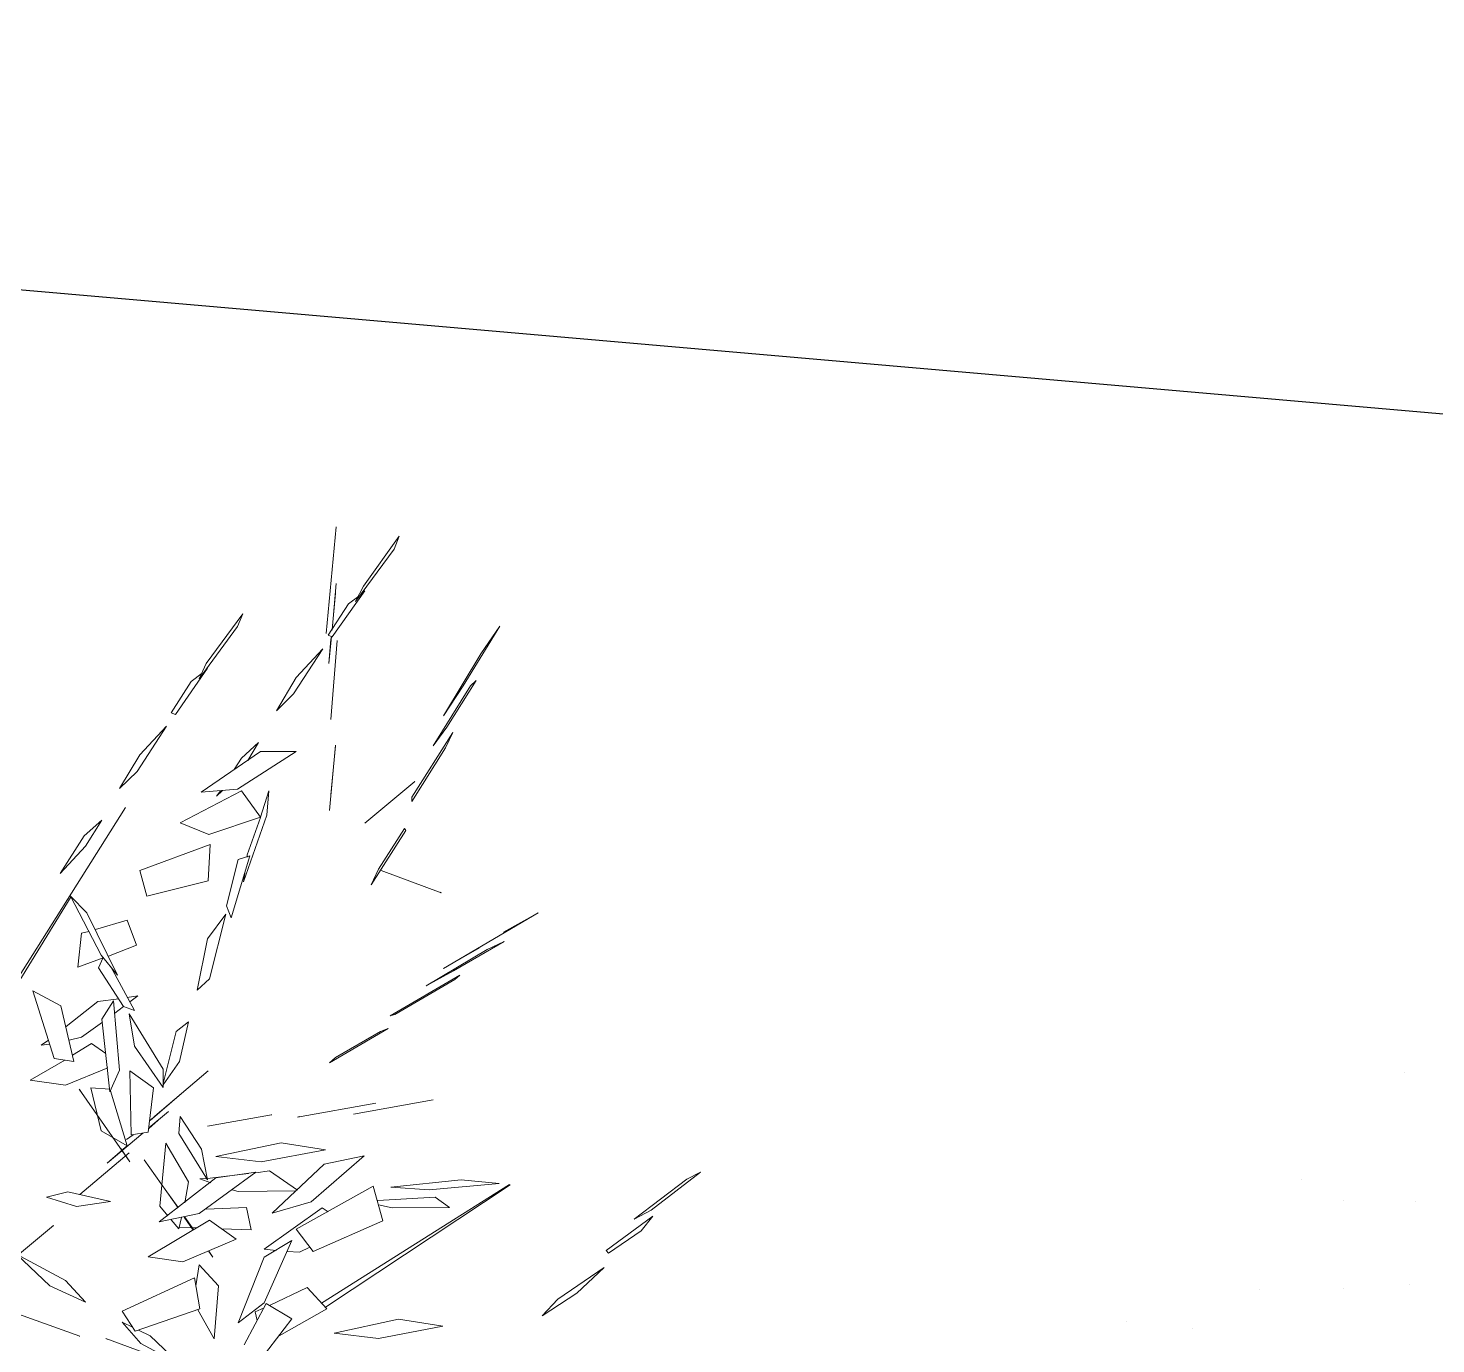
# Model space of a CAD drawing. Header units: metres. Extents: x 42 to 199, y -121 to 268.
# Drawn here: x 103.856 to 104.758, y -51.157 to -50.314 of the extents above; entities that cross this region are included whole.
import ezdxf

# ---------------------------------------------------------------- set-up
doc = ezdxf.new("R2010")
doc.units = ezdxf.units.M
doc.header["$LTSCALE"] = 0.3
doc.layers.get('0').update_dxf_attribs({"color": 8})
doc.layers.add('A-LANDSCAPE', color=8, linetype='Continuous', lineweight=5)
doc.layers.add('DA HOUSE ARCH LAYOUT', color=8, linetype='Continuous', lineweight=9)
doc.layers.add('A-TEXT ARCHITECURAL', color=8, linetype='Continuous')

# ---------------------------------------------------------------- blocks, each defined once
blk = doc.blocks.new('02PTRX29')
at = {"color": 8, "linetype": 'Continuous', "transparency": 33554572}
for p, q in [((-0.27231, 0.38509), (-0.26187, 0.37054)), ((-0.27079, 0.38129), (-0.27231, 0.38509)), ((-0.2539, 0.38774), (-0.25105, 0.35675)), ((-0.25959, 0.36611), (-0.27079, 0.38129)), ((-0.2613, 0.36826), (-0.26225, 0.36915)), ((-0.26225, 0.36915), (-0.25276, 0.35574)), ((-0.26187, 0.37054), (-0.25959, 0.36611)), ((-0.25276, 0.35776), (-0.2539, 0.3713)), ((-0.2575, 0.36535), (-0.26054, 0.36763)), ((-0.25162, 0.35624), (-0.2575, 0.36535)), ((-0.25371, 0.36851), (-0.25276, 0.35789)), ((-0.22676, 0.36244), (-0.21614, 0.34802)), ((-0.22525, 0.35877), (-0.22676, 0.36244)), ((-0.2909, 0.34157), (-0.30153, 0.3589)), ((-0.30153, 0.3589), (-0.29603, 0.3508)), ((-0.21405, 0.34359), (-0.22525, 0.35877)), ((-0.25238, 0.3317), (-0.25428, 0.35472)), ((-0.25276, 0.35574), (-0.25162, 0.35624)), ((-0.25257, 0.35586), (-0.25238, 0.3551)), ((-0.25181, 0.34802), (-0.25257, 0.35574)), ((-0.25238, 0.3551), (-0.25181, 0.34802)), ((-0.24232, 0.34397), (-0.2501, 0.35232)), ((-0.24156, 0.33916), (-0.2501, 0.35232)), ((-0.29603, 0.3508), (-0.28521, 0.33284)), ((-0.21652, 0.34663), (-0.20722, 0.33322)), ((-0.21614, 0.34612), (-0.21652, 0.34663)), ((-0.21405, 0.34359), (-0.21614, 0.34802)), ((-0.21177, 0.34283), (-0.215, 0.34524)), ((-0.29299, 0.34157), (-0.2947, 0.34309)), ((-0.2947, 0.34309), (-0.28616, 0.32955)), ((-0.28217, 0.32411), (-0.29299, 0.34157)), ((-0.28521, 0.33284), (-0.2909, 0.34157)), ((-0.23663, 0.33423), (-0.24232, 0.34397)), ((-0.20589, 0.33372), (-0.21177, 0.34283)), ((-0.24156, 0.33916), (-0.23663, 0.33423)), ((-0.25238, 0.33221), (-0.25238, 0.3317)), ((-0.20722, 0.33322), (-0.20589, 0.33372)), ((-0.27591, 0.30918), (-0.28787, 0.32791)), ((-0.28787, 0.32791), (-0.28578, 0.32348)), ((-0.28616, 0.32955), (-0.28217, 0.32411)), ((-0.20456, 0.3298), (-0.19678, 0.32145)), ((-0.19602, 0.31665), (-0.20456, 0.3298)), ((-0.25371, 0.32424), (-0.252, 0.30526)), ((-0.25371, 0.32424), (-0.25371, 0.32411)), ((-0.25371, 0.32411), (-0.25238, 0.30981)), ((-0.22638, 0.32044), (-0.23132, 0.325)), ((-0.22828, 0.31981), (-0.23132, 0.325)), ((-0.28578, 0.32348), (-0.27591, 0.30792)), ((-0.23189, 0.32247), (-0.24232, 0.32247)), ((-0.24232, 0.32247), (-0.22525, 0.31146)), ((-0.21462, 0.31057), (-0.23189, 0.32247)), ((-0.2243, 0.31715), (-0.22638, 0.32044)), ((-0.19678, 0.32145), (-0.1909, 0.31171)), ((-0.1909, 0.31171), (-0.19602, 0.31665)), ((-0.27686, 0.31374), (-0.27667, 0.31361)), ((-0.26225, 0.30159), (-0.27686, 0.31374)), ((-0.22525, 0.31146), (-0.21462, 0.31057)), ((-0.27591, 0.30792), (-0.27591, 0.30918)), ((-0.23189, 0.30336), (-0.23435, 0.31095)), ((-0.23378, 0.30387), (-0.23435, 0.31095)), ((-0.23189, 0.30336), (-0.22638, 0.31095)), ((-0.22638, 0.31095), (-0.20855, 0.30172)), ((-0.22088, 0.31108), (-0.21917, 0.30944)), ((-0.21917, 0.30944), (-0.22031, 0.31095)), ((-0.22695, 0.28451), (-0.23378, 0.30387)), ((-0.2169, 0.2983), (-0.23189, 0.30336)), ((-0.22809, 0.29236), (-0.23189, 0.30324)), ((-0.19261, 0.30615), (-0.1446, 0.22999)), ((-0.2742, 0.29944), (-0.27382, 0.30007)), ((-0.26415, 0.28363), (-0.2742, 0.29944)), ((-0.26623, 0.28818), (-0.27382, 0.30007)), ((-0.20855, 0.30172), (-0.2169, 0.2983)), ((-0.18578, 0.30248), (-0.18103, 0.29489)), ((-0.18065, 0.29792), (-0.18578, 0.30248)), ((-0.21728, 0.29539), (-0.21671, 0.28477)), ((-0.19678, 0.2878), (-0.21728, 0.29539)), ((-0.18103, 0.29489), (-0.17363, 0.28692)), ((-0.17363, 0.28692), (-0.18065, 0.29792)), ((-0.22335, 0.27401), (-0.22885, 0.2921)), ((-0.22885, 0.2921), (-0.22543, 0.29097)), ((-0.22809, 0.29236), (-0.22809, 0.29172)), ((-0.22543, 0.29097), (-0.22202, 0.27756)), ((-0.26699, 0.2878), (-0.28445, 0.28135)), ((-0.26415, 0.28363), (-0.26623, 0.28818)), ((-0.22695, 0.28451), (-0.22733, 0.28704)), ((-0.19887, 0.28034), (-0.19678, 0.2878)), ((-0.21671, 0.28477), (-0.19887, 0.28034)), ((-0.28445, 0.28135), (-0.28426, 0.28148)), ((-0.18559, 0.26313), (-0.17667, 0.28034)), ((-0.17667, 0.28034), (-0.18141, 0.27553)), ((-0.17686, 0.28021), (-0.14555, 0.22936)), ((-0.30267, 0.26984), (-0.31272, 0.27553)), ((-0.28521, 0.25934), (-0.31272, 0.27553)), ((-0.22202, 0.27756), (-0.22335, 0.27401)), ((-0.21652, 0.26794), (-0.22183, 0.27515)), ((-0.21709, 0.2563), (-0.22183, 0.27515)), ((-0.18141, 0.27553), (-0.19033, 0.25731)), ((-0.19583, 0.26604), (-0.19318, 0.27338)), ((-0.19318, 0.27338), (-0.18388, 0.2706)), ((-0.29792, 0.26478), (-0.30286, 0.26718)), ((-0.30286, 0.26718), (-0.28806, 0.25858)), ((-0.21348, 0.25301), (-0.21652, 0.26794)), ((-0.18198, 0.27009), (-0.17989, 0.26959)), ((-0.17989, 0.26959), (-0.17875, 0.25972)), ((-0.28009, 0.25428), (-0.29792, 0.26478)), ((-0.28521, 0.25934), (-0.29565, 0.26528)), ((-0.18767, 0.26288), (-0.19583, 0.26604)), ((-0.19033, 0.25731), (-0.18559, 0.26313)), ((-0.18615, 0.26237), (-0.18615, 0.2625)), ((-0.18615, 0.2625), (-0.18483, 0.25947)), ((-0.17875, 0.25972), (-0.18615, 0.26237)), ((-0.28009, 0.25428), (-0.28806, 0.25858)), ((-0.19526, 0.24707), (-0.18824, 0.25997)), ((-0.18483, 0.25947), (-0.19204, 0.24821)), ((-0.28995, 0.25731), (-0.28844, 0.25605)), ((-0.26965, 0.24555), (-0.28995, 0.25731)), ((-0.28844, 0.25605), (-0.27098, 0.24593)), ((-0.21348, 0.25301), (-0.21709, 0.2563)), ((-0.19393, 0.2496), (-0.19621, 0.25137)), ((-0.19621, 0.25137), (-0.19318, 0.25086)), ((-0.18919, 0.24985), (-0.1909, 0.22974)), ((-0.18464, 0.24972), (-0.19071, 0.25048)), ((-0.18578, 0.24454), (-0.18919, 0.24985)), ((-0.17382, 0.24846), (-0.16566, 0.25276)), ((-0.16566, 0.25276), (-0.17192, 0.23315)), ((-0.27098, 0.24593), (-0.26965, 0.24555)), ((-0.20361, 0.22999), (-0.19374, 0.24606)), ((-0.19204, 0.24821), (-0.19526, 0.24707)), ((-0.19374, 0.24606), (-0.19526, 0.23669)), ((-0.19204, 0.24821), (-0.18957, 0.24631)), ((-0.17534, 0.24239), (-0.18464, 0.24972)), ((-0.17762, 0.23227), (-0.17382, 0.24846)), ((-0.26908, 0.24188), (-0.252, 0.23189)), ((-0.26908, 0.24188), (-0.2668, 0.241)), ((-0.21101, 0.24378), (-0.20836, 0.23227)), ((-0.20741, 0.241), (-0.21101, 0.24378)), ((-0.18805, 0.22341), (-0.18578, 0.24454)), ((-0.18596, 0.24365), (-0.17989, 0.23935)), ((-0.25371, 0.2334), (-0.2668, 0.241)), ((-0.20361, 0.22581), (-0.20741, 0.241)), ((-0.17989, 0.23935), (-0.17629, 0.23847)), ((-0.16813, 0.23695), (-0.17021, 0.23847)), ((-0.19526, 0.23669), (-0.20361, 0.22468)), ((-0.18691, 0.23454), (-0.18274, 0.23745)), ((-0.17724, 0.23404), (-0.18274, 0.23745)), ((-0.17059, 0.23733), (-0.16813, 0.23695)), ((-0.252, 0.23189), (-0.25371, 0.2334)), ((-0.21671, 0.22948), (-0.20115, 0.21633)), ((-0.20361, 0.22543), (-0.20836, 0.23227)), ((-0.20361, 0.22468), (-0.20361, 0.22999)), ((-0.19393, 0.22948), (-0.20077, 0.22455)), ((-0.19393, 0.22948), (-0.19431, 0.21089)), ((-0.1909, 0.22974), (-0.18805, 0.22341)), ((-0.17515, 0.22531), (-0.18748, 0.23037)), ((-0.17192, 0.23315), (-0.17762, 0.23227)), ((-0.17496, 0.23265), (-0.1649, 0.22683)), ((-0.1649, 0.22683), (-0.17515, 0.22531)), ((-0.19982, 0.21506), (-0.20893, 0.2229)), ((-0.19925, 0.21165), (-0.20077, 0.22455)), ((-0.19393, 0.20304), (-0.17913, 0.22417)), ((-0.19318, 0.20772), (-0.18824, 0.22366)), ((-0.18805, 0.22417), (-0.18255, 0.22455)), ((-0.18255, 0.22455), (-0.18559, 0.21203)), ((-0.17951, 0.22366), (-0.17913, 0.22417)), ((-0.25902, 0.21696), (-0.28217, 0.22113)), ((-0.2427, 0.21607), (-0.26547, 0.22012)), ((-0.19944, 0.21291), (-0.20513, 0.21772)), ((-0.2427, 0.21607), (-0.24327, 0.2162)), ((-0.23511, 0.21658), (-0.23511, 0.21683)), ((-0.21652, 0.21342), (-0.23511, 0.21671)), ((-0.23511, 0.21671), (-0.23511, 0.21658)), ((-0.20855, 0.2162), (-0.21481, 0.20671)), ((-0.20817, 0.21127), (-0.20855, 0.2162)), ((-0.20304, 0.21595), (-0.19944, 0.21278)), ((-0.19982, 0.21506), (-0.20115, 0.21633)), ((-0.21652, 0.19786), (-0.20817, 0.21127)), ((-0.19431, 0.21089), (-0.19925, 0.21165)), ((-0.19773, 0.21139), (-0.18729, 0.20266)), ((-0.19299, 0.2095), (-0.19488, 0.21089)), ((-0.18559, 0.21203), (-0.19318, 0.20772)), ((-0.24669, 0.1914), (-0.26206, 0.20481)), ((-0.25048, 0.20241), (-0.26206, 0.20481)), ((-0.25086, 0.20659), (-0.23796, 0.20861)), ((-0.23208, 0.20304), (-0.25086, 0.20659)), ((-0.23796, 0.20861), (-0.21898, 0.20456)), ((-0.21481, 0.20671), (-0.21652, 0.19786)), ((-0.21101, 0.19722), (-0.20437, 0.20848)), ((-0.20437, 0.20848), (-0.20266, 0.19014)), ((-0.19393, 0.20304), (-0.19128, 0.20696)), ((-0.19052, 0.20292), (-0.19374, 0.2057)), ((-0.19374, 0.2057), (-0.17932, 0.19356)), ((-0.19318, 0.20772), (-0.19261, 0.20734)), ((-0.18729, 0.20266), (-0.19261, 0.20734)), ((-0.2353, 0.18812), (-0.25048, 0.20241)), ((-0.21898, 0.20456), (-0.23208, 0.20304)), ((-0.20798, 0.18963), (-0.19811, 0.20368)), ((-0.35997, 0.20001), (-0.35599, 0.19798)), ((-0.34555, 0.189), (-0.35997, 0.20001)), ((-0.35599, 0.19798), (-0.34062, 0.18634)), ((-0.30134, 0.19672), (-0.29033, 0.19786)), ((-0.28103, 0.19495), (-0.30134, 0.19672)), ((-0.29033, 0.19786), (-0.26984, 0.19571)), ((-0.23454, 0.20039), (-0.2427, 0.19482)), ((-0.23056, 0.19988), (-0.23454, 0.20039)), ((-0.23056, 0.20001), (-0.21405, 0.18799)), ((-0.21898, 0.19836), (-0.23056, 0.20001)), ((-0.21652, 0.19824), (-0.22847, 0.19963)), ((-0.20247, 0.18559), (-0.21898, 0.19836)), ((-0.21746, 0.19697), (-0.21424, 0.19811)), ((-0.21424, 0.19811), (-0.21633, 0.19824)), ((-0.20987, 0.19115), (-0.21101, 0.19722)), ((-0.30456, 0.19634), (-0.25086, 0.16079)), ((-0.30456, 0.19634), (-0.30438, 0.19634)), ((-0.30438, 0.19634), (-0.30438, 0.19646)), ((-0.30438, 0.19646), (-0.24972, 0.16193)), ((-0.28692, 0.18976), (-0.28274, 0.1928)), ((-0.28274, 0.1928), (-0.26604, 0.19178)), ((-0.26984, 0.19571), (-0.28103, 0.19495)), ((-0.26756, 0.18584), (-0.26472, 0.19596)), ((-0.26472, 0.19596), (-0.24232, 0.18343)), ((-0.22543, 0.19444), (-0.24232, 0.19457)), ((-0.22373, 0.19495), (-0.22543, 0.19444)), ((-0.20494, 0.19393), (-0.20798, 0.18976)), ((-0.18824, 0.19153), (-0.17591, 0.19431)), ((-0.16965, 0.1928), (-0.17837, 0.19001)), ((-0.17591, 0.19431), (-0.16965, 0.1928)), ((-0.34062, 0.18634), (-0.34555, 0.189)), ((-0.27022, 0.18963), (-0.28692, 0.18976)), ((-0.26623, 0.19052), (-0.27022, 0.18963)), ((-0.24991, 0.18963), (-0.25162, 0.18849)), ((-0.24991, 0.18963), (-0.23303, 0.17762)), ((-0.24669, 0.1914), (-0.2353, 0.18812)), ((-0.22923, 0.18331), (-0.2279, 0.18976)), ((-0.2279, 0.18976), (-0.21614, 0.18925)), ((-0.20266, 0.19014), (-0.20494, 0.18736)), ((-0.17837, 0.19001), (-0.18824, 0.19153)), ((-0.33246, 0.17724), (-0.34612, 0.18723)), ((-0.34271, 0.18293), (-0.34612, 0.18723)), ((-0.24726, 0.17698), (-0.26756, 0.18584)), ((-0.22487, 0.18053), (-0.21709, 0.18609)), ((-0.19925, 0.17546), (-0.21709, 0.18609)), ((-0.21405, 0.18799), (-0.20247, 0.18559)), ((-0.21253, 0.18331), (-0.20987, 0.18698)), ((-0.20968, 0.18698), (-0.21234, 0.18318)), ((-0.20987, 0.18698), (-0.20968, 0.18698)), ((-0.20817, 0.18356), (-0.20893, 0.18685)), ((-0.20817, 0.18356), (-0.20589, 0.18622)), ((-0.17173, 0.18457), (-0.15712, 0.17243)), ((-0.17154, 0.18457), (-0.17173, 0.18457)), ((-0.34271, 0.18293), (-0.33322, 0.17648)), ((-0.24232, 0.18343), (-0.24726, 0.17698)), ((-0.22069, 0.18356), (-0.22923, 0.18331)), ((-0.22487, 0.18053), (-0.20931, 0.17395)), ((-0.21348, 0.18381), (-0.20836, 0.18394)), ((-0.33322, 0.17648), (-0.33246, 0.17724)), ((-0.24327, 0.17673), (-0.24631, 0.17825)), ((-0.23967, 0.17698), (-0.24327, 0.17673)), ((-0.241, 0.18015), (-0.23303, 0.17534)), ((-0.241, 0.18015), (-0.23303, 0.16206)), ((-0.23303, 0.17762), (-0.23644, 0.17724)), ((-0.2169, 0.17711), (-0.21803, 0.17534)), ((-0.21803, 0.17534), (-0.2169, 0.17698)), ((-0.2169, 0.17698), (-0.2169, 0.17711)), ((-0.16092, 0.17622), (-0.17515, 0.16851)), ((-0.17059, 0.16699), (-0.16092, 0.17622)), ((-0.33189, 0.1723), (-0.31842, 0.16307)), ((-0.32392, 0.16484), (-0.33189, 0.1723)), ((-0.22543, 0.15624), (-0.23303, 0.17534)), ((-0.21974, 0.16699), (-0.21405, 0.17306)), ((-0.2131, 0.16699), (-0.21405, 0.17306)), ((-0.20931, 0.17395), (-0.19925, 0.17546)), ((-0.21424, 0.16028), (-0.21272, 0.16927)), ((-0.21272, 0.16927), (-0.19166, 0.15965)), ((-0.17515, 0.16851), (-0.18103, 0.16218)), ((-0.32392, 0.16484), (-0.31386, 0.15826)), ((-0.25124, 0.16028), (-0.24555, 0.16648)), ((-0.24555, 0.16648), (-0.23454, 0.1613)), ((-0.21841, 0.15155), (-0.21974, 0.16699)), ((-0.18103, 0.16218), (-0.17059, 0.16699)), ((-0.31386, 0.15826), (-0.31842, 0.16307)), ((-0.23739, 0.15244), (-0.25124, 0.16028)), ((-0.2501, 0.16168), (-0.2501, 0.16155)), ((-0.23359, 0.1618), (-0.241, 0.15737)), ((-0.23359, 0.1618), (-0.22714, 0.14978)), ((-0.23303, 0.16206), (-0.22543, 0.15624)), ((-0.23037, 0.1594), (-0.23303, 0.16054)), ((-0.21367, 0.16003), (-0.21841, 0.15155)), ((-0.19545, 0.15383), (-0.21424, 0.16028)), ((-0.27212, 0.15725), (-0.28502, 0.15522)), ((-0.25333, 0.1532), (-0.27212, 0.15725)), ((-0.23208, 0.14574), (-0.241, 0.15737)), ((-0.23037, 0.1594), (-0.23094, 0.15687)), ((-0.19166, 0.15636), (-0.19716, 0.15016)), ((-0.19166, 0.15965), (-0.19545, 0.15383)), ((-0.19166, 0.15636), (-0.19488, 0.15484)), ((-0.16149, 0.15877), (-0.17932, 0.15231)), ((-0.26623, 0.15168), (-0.28502, 0.15522)), ((-0.25333, 0.1532), (-0.26623, 0.15168)), ((-0.19982, 0.15244), (-0.20779, 0.14485)), ((-0.18691, 0.15168), (-0.20665, 0.14434)), ((-0.1964, 0.15409), (-0.19982, 0.15244)), ((-0.18691, 0.15168), (-0.18729, 0.15143)), ((-0.17932, 0.15231), (-0.17913, 0.15231)), ((-0.20741, 0.14472), (-0.19716, 0.15016))]:
    blk.add_line(p, q, dxfattribs=at)
blk = doc.blocks.new('MUSTER_0')
at = {"color": 8, "linetype": 'Continuous', "transparency": 33554585}
for p, q in [((4.5813, -4.2438), (4.5813, -4.2438)), ((4.4993, -4.2658), (4.4993, -4.2658)), ((4.3793, -4.3188), (4.3793, -4.3188)), ((4.6068, -4.3063), (4.6068, -4.3063)), ((4.5218, -4.3358), (4.5218, -4.3358)), ((4.5158, -4.3833), (4.5158, -4.3833)), ((4.6353, -4.3868), (4.6353, -4.3868)), ((4.6948, -4.4388), (4.6948, -4.4388)), ((4.7103, -4.5038), (4.7103, -4.5038))]:
    blk.add_line(p, q, dxfattribs=at)
blk = doc.blocks.new('DA HOUSE ARCH LAYOUT')
at = {"layer": 'A-TEXT ARCHITECURAL', "color": 8}
blk.add_lwpolyline([(4.78367, 10.31399), (10.64324, 9.80271), (10.32716, 10.05646), (10.64324, 9.80271), (10.2897, 9.62711)], dxfattribs=at)
at = {"layer": 'A-LANDSCAPE', "color": 8, "lineweight": 35, "transparency": 33554457}
for name, p, xscale, yscale, zscale, rotation in [('MUSTER_0', (11.06662, 11.36946), 0.6306893141900022, 0.6306893141900022, 0.6306893141900022, 251.0061319040827), ('02PTRX29', (6.34776, 9.14007), -2.203045860934945, 2.203045860934944, 2.203045860934944, 359.9999999999996)]:
    blk.add_blockref(name, p, dxfattribs=dict(at, xscale=xscale, yscale=yscale, zscale=zscale, rotation=rotation))

msp = doc.modelspace()

# ---------------------------------------------------------------- block references
at = {"layer": 'DA HOUSE ARCH LAYOUT'}
msp.add_blockref('DA HOUSE ARCH LAYOUT', (97.14618, -60.62802), dxfattribs=at)

doc.saveas('drawing.dxf')
